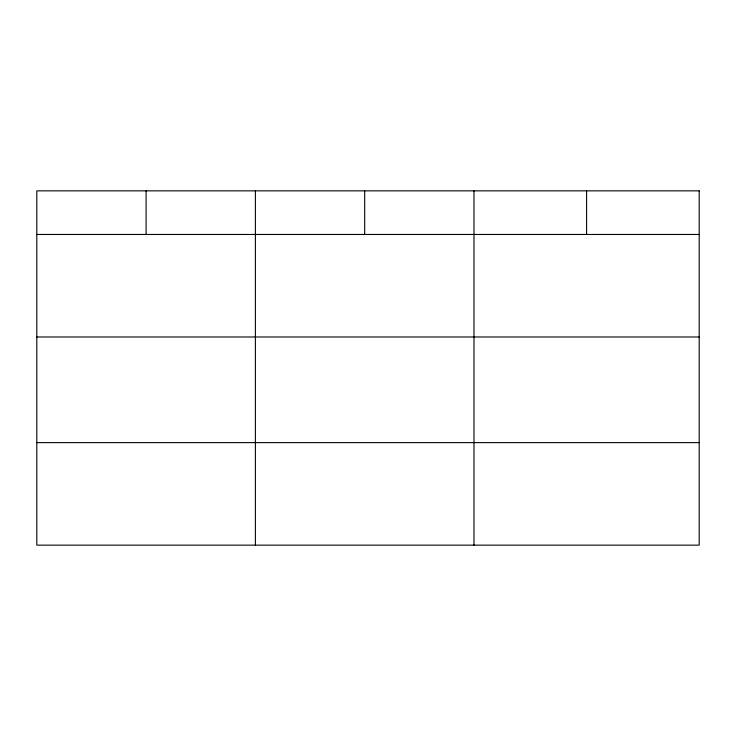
<?xml version="1.0" encoding="UTF-8"?>
<svg xmlns="http://www.w3.org/2000/svg" width="736" height="736" viewBox="0 0 736 736"><rect width="100%" height="100%" fill="white"/><g stroke="black" fill="none" stroke-linecap="round" stroke-linejoin="round"><path stroke-width="1.1" d="M36.8 234.462L699.2 234.462M36.8 336.987L699.2 336.987M36.8 442.621L699.2 442.621M586.592 190.854L586.592 234.462M473.984 190.854L473.984 545.146M364.688 190.854L364.688 234.462M255.392 190.854L255.392 545.146M146.096 190.854L146.096 234.462M699.2 190.854L36.8 190.854L36.8 545.146L699.2 545.146L699.2 190.854"/></g></svg>
